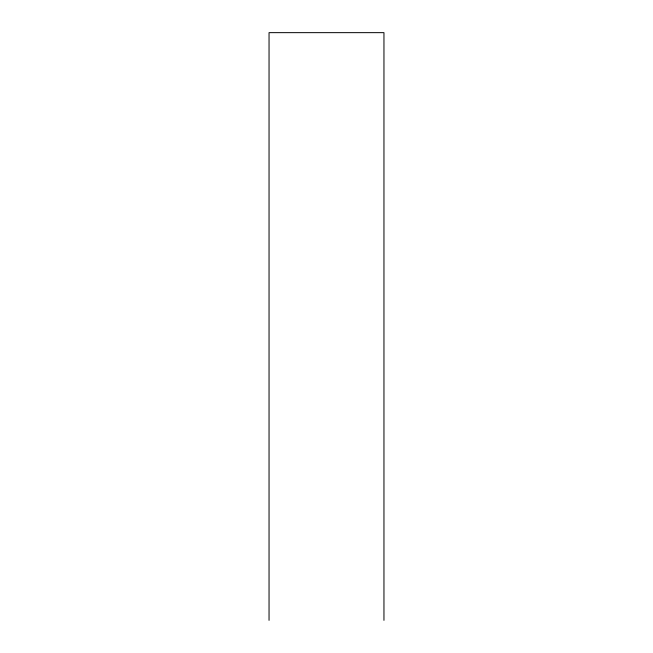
<?xml version="1.0" encoding="UTF-8"?>
<svg xmlns="http://www.w3.org/2000/svg" width="653" height="653" viewBox="0 0 653 653"><rect width="100%" height="100%" fill="white"/><g stroke="black" fill="none" stroke-linecap="round" stroke-linejoin="round"><path stroke-width="0.98" d="M383.956 620.35L383.956 32.65L269.044 32.65L269.044 620.35"/></g></svg>
